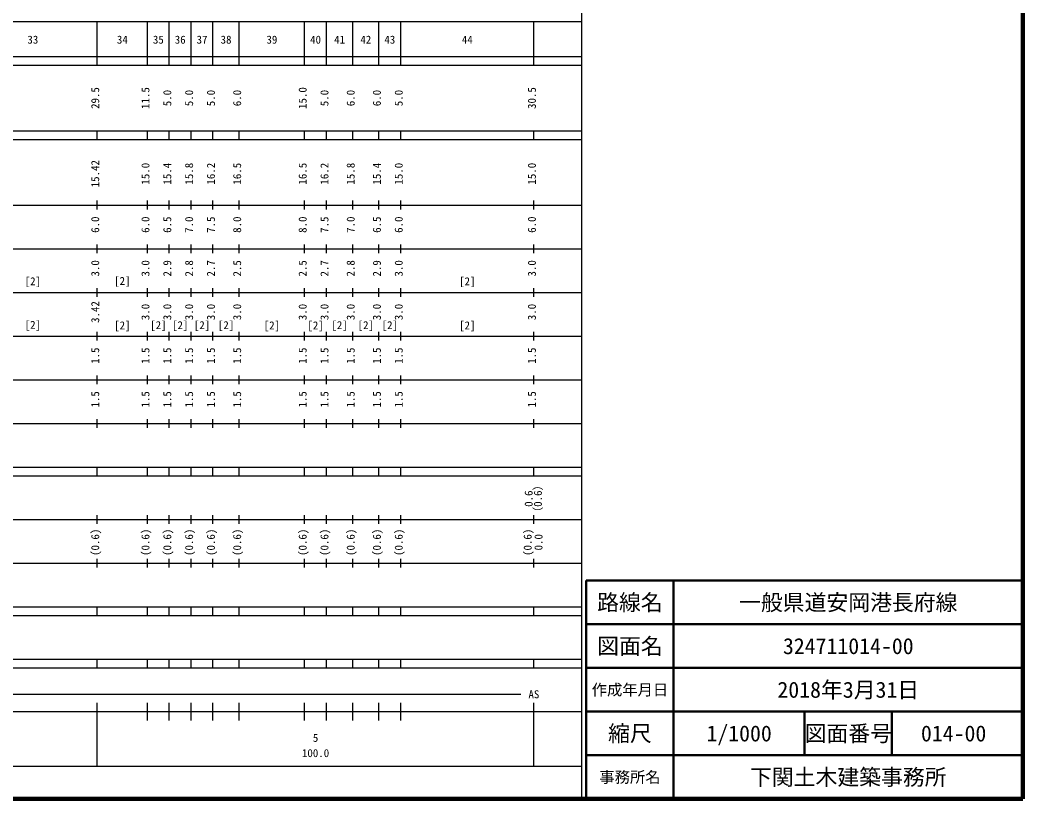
# Model space of a CAD drawing. Units: millimetres on the paper, enlarged 1000 times. Extents: x 40000 to 680000, y 20000 to 380000.
# Drawn here: x 450325 to 680000, y 20000 to 198357 of the extents above; entities that cross this region are included whole.
import ezdxf
from ezdxf.enums import TextEntityAlignment as Align

# ---------------------------------------------------------------- set-up
doc = ezdxf.new("R2010")
doc.units = ezdxf.units.MM
doc.header["$LTSCALE"] = 1000
for name, color, linetype, lineweight in [('M-TTL', 2, 'Continuous', 140), ('M-TTL-BAND', 7, 'Continuous', 25), ('M-TTL-FRAM', 2, 'Continuous', 50), ('M-TTL-LINE', 7, 'Continuous', 50)]:
    doc.layers.add(name, color=color, linetype=linetype, lineweight=lineweight)
doc.layers.add('M-TTL-TXT', color=7, linetype='Continuous')
doc.styles.add('ＭＳ ゴシック', font='')
doc.styles.get('ＭＳ ゴシック').set_extended_font_data('MS Gothic')

msp = doc.modelspace()

# ---------------------------------------------------------------- linework, layer by layer
at = {"layer": 'M-TTL'}
for p, q in [((680000, 20000), (680000, 380000)), ((40000, 20000), (680000, 20000))]:
    msp.add_line(p, q, dxfattribs=at)
at = {"layer": 'M-TTL-BAND'}
for p, q in [((579000, 20000), (579000, 370000)), ((68000, 198000), (579000, 198000)), ((468000, 188000), (468000, 198000)), ((479500, 188000), (479500, 198000)), ((484500, 188000), (484500, 198000)), ((489500, 188000), (489500, 198000)), ((494500, 188000), (494500, 198000)), ((500500, 188000), (500500, 198000)), ((515500, 188000), (515500, 198000)), ((520500, 188000), (520500, 198000)), ((526500, 188000), (526500, 198000)), ((532500, 188000), (532500, 198000)), ((537500, 188000), (537500, 198000)), ((568000, 188000), (568000, 198000)), ((40000, 190000), (579000, 190000)), ((40000, 188000), (579000, 188000)), ((40000, 173000), (579000, 173000)), ((468000, 171000), (468000, 173000)), ((479500, 171000), (479500, 173000)), ((484500, 171000), (484500, 173000)), ((489500, 171000), (489500, 173000)), ((494500, 171000), (494500, 173000)), ((500500, 171000), (500500, 173000)), ((515500, 171000), (515500, 173000)), ((520500, 171000), (520500, 173000)), ((526500, 171000), (526500, 173000)), ((532500, 171000), (532500, 173000)), ((537500, 171000), (537500, 173000)), ((568000, 171000), (568000, 173000)), ((40000, 171000), (579000, 171000)), ((468000, 155000), (468000, 157000)), ((479500, 155000), (479500, 157000)), ((484500, 155000), (484500, 157000)), ((489500, 155000), (489500, 157000)), ((494500, 155000), (494500, 157000)), ((500500, 155000), (500500, 157000)), ((515500, 155000), (515500, 157000)), ((520500, 155000), (520500, 157000)), ((526500, 155000), (526500, 157000)), ((532500, 155000), (532500, 157000)), ((537500, 155000), (537500, 157000)), ((568000, 155000), (568000, 157000)), ((40000, 156000), (579000, 156000)), ((468000, 145000), (468000, 147000)), ((479500, 145000), (479500, 147000)), ((484500, 145000), (484500, 147000)), ((489500, 145000), (489500, 147000)), ((494500, 145000), (494500, 147000)), ((500500, 145000), (500500, 147000)), ((515500, 145000), (515500, 147000)), ((520500, 145000), (520500, 147000)), ((526500, 145000), (526500, 147000)), ((532500, 145000), (532500, 147000)), ((537500, 145000), (537500, 147000)), ((568000, 145000), (568000, 147000)), ((46000, 146000), (579000, 146000)), ((52000, 136000), (579000, 136000)), ((468000, 135000), (468000, 137000)), ((479500, 135000), (479500, 137000)), ((484500, 135000), (484500, 137000)), ((489500, 135000), (489500, 137000)), ((494500, 135000), (494500, 137000)), ((500500, 135000), (500500, 137000)), ((515500, 135000), (515500, 137000)), ((520500, 135000), (520500, 137000)), ((526500, 135000), (526500, 137000)), ((532500, 135000), (532500, 137000)), ((537500, 135000), (537500, 137000)), ((568000, 135000), (568000, 137000)), ((468000, 125000), (468000, 127000)), ((479500, 125000), (479500, 127000)), ((484500, 125000), (484500, 127000)), ((489500, 125000), (489500, 127000)), ((494500, 125000), (494500, 127000)), ((500500, 125000), (500500, 127000)), ((515500, 125000), (515500, 127000)), ((520500, 125000), (520500, 127000)), ((526500, 125000), (526500, 127000)), ((532500, 125000), (532500, 127000)), ((537500, 125000), (537500, 127000)), ((568000, 125000), (568000, 127000)), ((46000, 126000), (579000, 126000)), ((52000, 116000), (579000, 116000)), ((468000, 115000), (468000, 117000)), ((479500, 115000), (479500, 117000)), ((484500, 115000), (484500, 117000)), ((489500, 115000), (489500, 117000)), ((494500, 115000), (494500, 117000)), ((500500, 115000), (500500, 117000)), ((515500, 115000), (515500, 117000)), ((520500, 115000), (520500, 117000)), ((526500, 115000), (526500, 117000)), ((532500, 115000), (532500, 117000)), ((537500, 115000), (537500, 117000)), ((568000, 115000), (568000, 117000)), ((46000, 106000), (579000, 106000)), ((468000, 105000), (468000, 107000)), ((479500, 105000), (479500, 107000)), ((484500, 105000), (484500, 107000)), ((489500, 105000), (489500, 107000)), ((494500, 105000), (494500, 107000)), ((500500, 105000), (500500, 107000)), ((515500, 105000), (515500, 107000)), ((520500, 105000), (520500, 107000)), ((526500, 105000), (526500, 107000)), ((532500, 105000), (532500, 107000)), ((537500, 105000), (537500, 107000)), ((568000, 105000), (568000, 107000)), ((40000, 96000), (579000, 96000)), ((468000, 94000), (468000, 96000)), ((479500, 94000), (479500, 96000)), ((484500, 94000), (484500, 96000)), ((489500, 94000), (489500, 96000)), ((494500, 94000), (494500, 96000)), ((500500, 94000), (500500, 96000)), ((515500, 94000), (515500, 96000)), ((520500, 94000), (520500, 96000)), ((526500, 94000), (526500, 96000)), ((532500, 94000), (532500, 96000)), ((537500, 94000), (537500, 96000)), ((568000, 94000), (568000, 96000)), ((40000, 94000), (579000, 94000)), ((468000, 83000), (468000, 85000)), ((479500, 83000), (479500, 85000)), ((484500, 83000), (484500, 85000)), ((489500, 83000), (489500, 85000)), ((494500, 83000), (494500, 85000)), ((500500, 83000), (500500, 85000)), ((515500, 83000), (515500, 85000)), ((520500, 83000), (520500, 85000)), ((526500, 83000), (526500, 85000)), ((532500, 83000), (532500, 85000)), ((537500, 83000), (537500, 85000)), ((568000, 83000), (568000, 85000)), ((49000, 84000), (579000, 84000)), ((40000, 74000), (579000, 74000)), ((468000, 73000), (468000, 75000)), ((479500, 73000), (479500, 75000)), ((484500, 73000), (484500, 75000)), ((489500, 73000), (489500, 75000)), ((494500, 73000), (494500, 75000)), ((500500, 73000), (500500, 75000)), ((515500, 73000), (515500, 75000)), ((520500, 73000), (520500, 75000)), ((526500, 73000), (526500, 75000)), ((532500, 73000), (532500, 75000)), ((537500, 73000), (537500, 75000)), ((568000, 73000), (568000, 75000)), ((40000, 64000), (579000, 64000)), ((468000, 62000), (468000, 64000)), ((479500, 62000), (479500, 64000)), ((484500, 62000), (484500, 64000)), ((489500, 62000), (489500, 64000)), ((494500, 62000), (494500, 64000)), ((500500, 62000), (500500, 64000)), ((515500, 62000), (515500, 64000)), ((520500, 62000), (520500, 64000)), ((526500, 62000), (526500, 64000)), ((532500, 62000), (532500, 64000)), ((537500, 62000), (537500, 64000)), ((568000, 62000), (568000, 64000)), ((40000, 62000), (579000, 62000)), ((40000, 52000), (579000, 52000)), ((468000, 50000), (468000, 52000)), ((479500, 50000), (479500, 52000)), ((484500, 50000), (484500, 52000)), ((489500, 50000), (489500, 52000)), ((494500, 50000), (494500, 52000)), ((500500, 50000), (500500, 52000)), ((515500, 50000), (515500, 52000)), ((520500, 50000), (520500, 52000)), ((526500, 50000), (526500, 52000)), ((532500, 50000), (532500, 52000)), ((537500, 50000), (537500, 52000)), ((568000, 50000), (568000, 52000)), ((40000, 50000), (579000, 50000)), ((71000, 44000), (565000, 44000)), ((468000, 27500), (468000, 42000)), ((479500, 38000), (479500, 42000)), ((484500, 38000), (484500, 42000)), ((489500, 38000), (489500, 42000)), ((494500, 38000), (494500, 42000)), ((500500, 38000), (500500, 42000)), ((515500, 38000), (515500, 42000)), ((520500, 38000), (520500, 42000)), ((526500, 38000), (526500, 42000)), ((532500, 38000), (532500, 42000)), ((537500, 38000), (537500, 42000)), ((568000, 27500), (568000, 42000)), ((40000, 40000), (579000, 40000)), ((68000, 27500), (579000, 27500))]:
    msp.add_line(p, q, dxfattribs=at)
at = {"layer": 'M-TTL-FRAM'}
for p, q in [((680000, 70000), (580000, 70000)), ((580000, 70000), (580000, 20000))]:
    msp.add_line(p, q, dxfattribs=at)
at = {"layer": 'M-TTL-LINE'}
for p, q in [((600000, 70000), (600000, 20000)), ((680000, 60000), (580000, 60000)), ((680000, 50000), (580000, 50000)), ((680000, 40000), (580000, 40000)), ((630000, 40000), (630000, 30000)), ((650000, 40000), (650000, 30000)), ((680000, 30000), (580000, 30000))]:
    msp.add_line(p, q, dxfattribs=at)

# ---------------------------------------------------------------- texts
at = {"layer": 'M-TTL-BAND', "style": 'ＭＳ ゴシック'}
for s, p in [('33', (453250, 192405)), ('34', (473750, 192405)), ('35', (482000, 192405)), ('36', (487000, 192405)), ('37', (492000, 192405)), ('38', (497500, 192405)), ('39', (508000, 192405)), ('40', (518000, 192405)), ('41', (523500, 192405)), ('42', (529500, 192405)), ('43', (535000, 192405)), ('44', (552750, 192405)), ('[2]', (453250, 137074)), ('[2]', (473750, 137162)), ('[2]', (552750, 137069)), ('[2]', (453250, 127106)), ('[2]', (473750, 126976)), ('[2]', (482000, 127027)), ('[2]', (487000, 127027)), ('[2]', (492000, 127027)), ('[2]', (497500, 127027)), ('[2]', (508000, 126976)), ('[2]', (518000, 126976)), ('[2]', (523500, 127027)), ('[2]', (529500, 127027)), ('[2]', (535000, 127027)), ('[2]', (552750, 126977)), ('AS', (568000, 42500)), ('5', (518000, 32523)), ('100.0', (518000, 29033))]:
    msp.add_text(s, height=1833, dxfattribs=at).set_placement(p, align=Align.BOTTOM_CENTER)
for s, p in [('29.5', (469000, 180500)), ('11.5', (480500, 180500)), ('5.0', (485500, 180500)), ('5.0', (490500, 180500)), ('5.0', (495500, 180500)), ('6.0', (501500, 180500)), ('15.0', (516500, 180500)), ('5.0', (521500, 180500)), ('6.0', (527500, 180500)), ('6.0', (533500, 180500)), ('5.0', (538500, 180500)), ('30.5', (569000, 180500)), ('15.42', (469000, 163174)), ('15.0', (480500, 163174)), ('15.4', (485500, 163174)), ('15.8', (490500, 163174)), ('16.2', (495500, 163174)), ('16.5', (501500, 163174)), ('16.5', (516500, 163174)), ('16.2', (521500, 163174)), ('15.8', (527500, 163174)), ('15.4', (533500, 163174)), ('15.0', (538500, 163174)), ('15.0', (569000, 163174)), ('6.0', (469000, 151500)), ('6.0', (480500, 151500)), ('6.5', (485500, 151500)), ('7.0', (490500, 151500)), ('7.5', (495500, 151500)), ('8.0', (501500, 151500)), ('8.0', (516500, 151500)), ('7.5', (521500, 151500)), ('7.0', (527500, 151500)), ('6.5', (533500, 151500)), ('6.0', (538500, 151500)), ('6.0', (569000, 151500)), ('3.0', (469000, 141500)), ('3.0', (480500, 141500)), ('2.9', (485500, 141500)), ('2.8', (490500, 141500)), ('2.7', (495500, 141500)), ('2.5', (501500, 141500)), ('2.5', (516500, 141500)), ('2.7', (521500, 141500)), ('2.8', (527500, 141500)), ('2.9', (533500, 141500)), ('3.0', (538500, 141500)), ('3.0', (569000, 141500)), ('3.42', (469000, 131500)), ('3.0', (480500, 131500)), ('3.0', (485500, 131500)), ('3.0', (490500, 131500)), ('3.0', (495500, 131500)), ('3.0', (501500, 131500)), ('3.0', (516500, 131500)), ('3.0', (521500, 131500)), ('3.0', (527500, 131500)), ('3.0', (533500, 131500)), ('3.0', (538500, 131500)), ('3.0', (569000, 131500)), ('1.5', (469000, 121500)), ('1.5', (480500, 121500)), ('1.5', (485500, 121500)), ('1.5', (490500, 121500)), ('1.5', (495500, 121500)), ('1.5', (501500, 121500)), ('1.5', (516500, 121500)), ('1.5', (521500, 121500)), ('1.5', (527500, 121500)), ('1.5', (533500, 121500)), ('1.5', (538500, 121500)), ('1.5', (569000, 121500)), ('1.5', (469000, 111500)), ('1.5', (480500, 111500)), ('1.5', (485500, 111500)), ('1.5', (490500, 111500)), ('1.5', (495500, 111500)), ('1.5', (501500, 111500)), ('1.5', (516500, 111500)), ('1.5', (521500, 111500)), ('1.5', (527500, 111500)), ('1.5', (533500, 111500)), ('1.5', (538500, 111500)), ('1.5', (569000, 111500)), ('0.6', (568259, 88764)), ('（0.6）', (570377, 88764)), ('(0.6)', (469000, 78764)), ('(0.6)', (480500, 78764)), ('(0.6)', (485500, 78764)), ('(0.6)', (490500, 78764)), ('(0.6)', (495500, 78764)), ('(0.6)', (501500, 78764)), ('(0.6)', (516500, 78764)), ('(0.6)', (521500, 78764)), ('(0.6)', (527500, 78764)), ('(0.6)', (533500, 78764)), ('(0.6)', (538500, 78764)), ('(0.6)', (568031, 78764)), ('0.0', (570517, 78779))]:
    msp.add_text(s, height=1833, rotation=90, dxfattribs=at).set_placement(p, align=Align.BOTTOM_CENTER)
at = {"layer": 'M-TTL-TXT', "style": 'ＭＳ ゴシック'}
for s, height, p in [('路線名', 3666, (590000, 65000)), ('路線名', 3666, (590000, 65000)), ('一般県道安岡港長府線', 3666, (640000, 65000)), ('図面名', 3666, (590000, 55000)), ('図面名', 3666, (590000, 55000)), ('324711014-00', 3666, (640000, 55000)), ('作成年月日', 2566, (590000, 45000)), ('作成年月日', 2566, (590000, 45000)), ('2018年3月31日', 3666, (640000, 45000)), ('縮尺', 3666, (590000, 35000)), ('縮尺', 3666, (590000, 35000)), ('1/1000', 3666, (615000, 35000)), ('図面番号', 3666, (640000, 35000)), ('図面番号', 3666, (640000, 35000)), ('014-00', 3666, (664125, 35000)), ('事務所名', 2566, (590000, 25000)), ('事務所名', 2566, (590000, 25000)), ('下関土木建築事務所', 3666, (640000, 25000))]:
    msp.add_text(s, height=height, dxfattribs=at).set_placement(p, align=Align.MIDDLE_CENTER)

doc.saveas('drawing.dxf')
